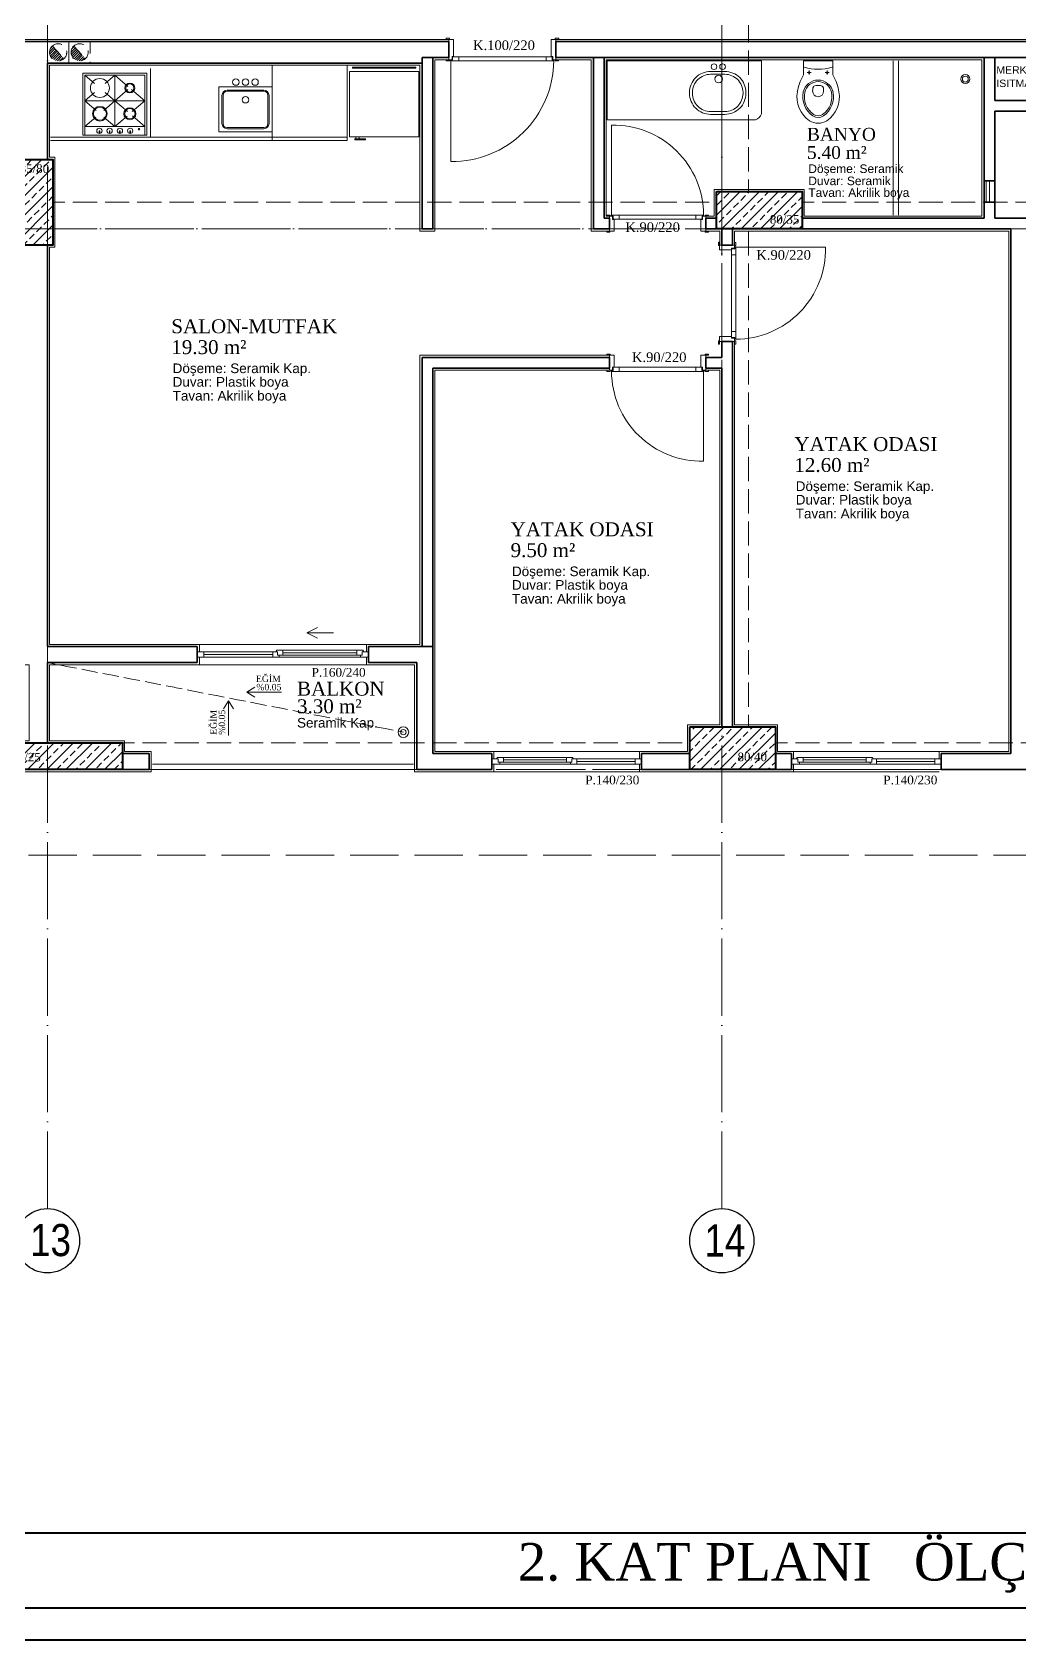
# Model space of a CAD drawing. Header units: millimetres. Extents: x 11587 to 81192, y -36083 to -25300.
# Drawn here: x 45887 to 46809, y -36083 to -34581 of the extents above; entities that cross this region are included whole.
import ezdxf

# ---------------------------------------------------------------- set-up
doc = ezdxf.new("R2010")
doc.units = ezdxf.units.MM
doc.linetypes.add('AKS', pattern=[30, 24, -3, 0, -3])
doc.linetypes.add('IZDUSUM1', pattern=[20, 7.5, -5, 7.5, 0])
for name, color, linetype, lineweight in [('rtm-aks balon', 20, 'Continuous', 25), ('rtm-aks balon yazı', 7, 'Continuous', 20), ('rtm-aks yeni', 7, 'AKS', 20), ('rtm-antet yazı-03', 233, 'Continuous', 30), ('rtm-antet-02', 140, 'Continuous', 40), ('rtm-cam', 141, 'Continuous', 9), ('rtm-duv tugla', 22, 'Continuous', 35), ('rtm-izdusum-üst ince', 8, 'IZDUSUM1', 5), ('rtm-kapı-ahsap', 35, 'Continuous', 13), ('rtm-mhl-yazı-adı', 150, 'Continuous', 30), ('rtm-mhl-yazı-m2', 7, 'Continuous', 20), ('rtm-mhl-yazı-malzeme', 253, 'Continuous', 13), ('rtm-pen-ahsap', 35, 'Continuous', 13), ('rtm-plan katmanı-05', 205, 'Continuous', 20), ('rtm-plan katmanı-07', 135, 'Continuous', 9), ('rtm-sembol ok', 7, 'Continuous', 20), ('rtm-sıva', 252, 'Continuous', 15), ('rtm-tarama-betonarme', 51, 'Continuous', 15), ('rtm-tas_betonarme', 50, 'Continuous', 40), ('rtm-tefris vitrifiye', 9, 'Continuous', 9)]:
    doc.layers.add(name, color=color, linetype=linetype, lineweight=lineweight)
doc.styles.add('A', font='times.ttf', dxfattribs={"height": 20})
doc.styles.add('AKSYAZI', font='ARIALN.TTF')
doc.styles.add('ARIAL', font='times.ttf')
doc.styles.get("Standard").update_dxf_attribs({"font": 'arial.ttf'})
doc.styles.add('VAZ-OLCU', font='times.ttf', dxfattribs={"height": 60})
pattern_1 = [(45, (19145.655, 20162.28), (-8.980256, 8.980256), []), (45, (19154.636, 20162.28), (-8.980256, 8.980256), [6.35, -3.175])]

# ---------------------------------------------------------------- blocks, each defined once
blk = doc.blocks.new('ABLOKKİRİŞ2')
at = {"layer": 'rtm-izdusum-üst ince', "ltscale": 1.5}
for points in [[(27385.5, -54892.4), (27385.5, -54482.4)], [(27410.5, -54892.4), (27410.5, -54482.4)], [(26755.5, -54862.4), (26755.5, -54512.4)], [(26760.5, -54902.4), (27380.5, -54902.4)], [(27460.5, -54902.4), (27865.5, -54902.4)], [(26760.5, -54927.4), (27380.5, -54927.4)], [(27385.5, -55392.4), (27385.5, -54927.4)], [(27410.5, -55392.4), (27410.5, -54927.4)], [(27460.5, -54927.4), (27865.5, -54927.4)], [(26755.5, -55407.4), (26755.5, -54942.4)], [(26825.5, -55407.4), (27355.5, -55407.4)], [(27435.5, -55407.4), (27895.5, -55407.4)], [(26825.5, -55432.4), (27355.5, -55432.4)], [(27435.5, -55432.4), (27895.5, -55432.4)]]:
    blk.add_lwpolyline(points, dxfattribs=at)
blk = doc.blocks.new('rty')
at = {"layer": 'rtm-kapı-ahsap'}
for p, q in [((-58244.9, -62700.3), (-58243.8, -62700.3)), ((-58244.9, -62703.4), (-58244.9, -62700.3)), ((-58243.8, -62703.4), (-58244.9, -62703.4)), ((-58243.8, -62700.3), (-58243.8, -62703.4)), ((-58243.8, -62707.4), (-58243.8, -62702.9)), ((-58229.8, -62702.9), (-58243.8, -62702.9)), ((-58232.8, -62705.9), (-58232.8, -62707.4)), ((-58229.8, -62705.9), (-58232.8, -62705.9)), ((-58229.8, -62700.4), (-58229.8, -62703.4)), ((-58228.8, -62700.4), (-58229.8, -62700.4)), ((-58229.8, -62702.9), (-58229.8, -62705.9)), ((-58229.8, -62703.4), (-58228.8, -62703.4)), ((-58229.8, -62704.9), (-58228.8, -62704.9)), ((-58229.7, -62706.4), (-58229.7, -62704.9)), ((-58228.8, -62703.4), (-58228.8, -62700.4)), ((-58228.8, -62790.9), (-58228.8, -62704.9)), ((-58144.8, -62704.9), (-58228.8, -62704.9)), ((-58232.8, -62707.4), (-58243.8, -62707.4)), ((-58232.6, -62706.4), (-58232.6, -62789.4)), ((-58232.6, -62706.4), (-58229.7, -62706.4)), ((-58228.8, -62712), (-58232.6, -62712)), ((-58243.8, -62792.3), (-58244.9, -62792.3)), ((-58244.9, -62792.3), (-58244.9, -62795.4)), ((-58244.9, -62795.4), (-58243.8, -62795.4)), ((-58243.8, -62788.4), (-58243.8, -62792.9)), ((-58232.8, -62788.4), (-58243.8, -62788.4)), ((-58243.8, -62795.4), (-58243.8, -62792.3)), ((-58229.8, -62792.9), (-58243.8, -62792.9)), ((-58232.8, -62789.9), (-58232.8, -62788.4)), ((-58229.8, -62789.9), (-58232.8, -62789.9)), ((-58228.8, -62783.7), (-58232.6, -62783.7)), ((-58232.6, -62789.4), (-58229.7, -62789.4)), ((-58229.8, -62792.9), (-58229.8, -62789.9)), ((-58229.8, -62790.9), (-58228.8, -62790.9)), ((-58229.8, -62795.4), (-58229.8, -62792.3)), ((-58229.8, -62792.3), (-58228.8, -62792.3)), ((-58228.8, -62795.4), (-58229.8, -62795.4)), ((-58229.7, -62789.4), (-58229.7, -62790.9)), ((-58228.8, -62792.3), (-58228.8, -62795.4))]:
    blk.add_line(p, q, dxfattribs=at)
at = {"layer": 'rtm-kapı-ahsap', "const_width": 0.392}
blk.add_lwpolyline([(-58229.2, -62703.9, 1), (-58229.2, -62704.5, 1)], format="xyb", close=True, dxfattribs=at)
at = {"layer": 'rtm-kapı-ahsap'}
blk.add_arc((-58229.1, -62706.6), 84.3, 270.2011, 1.1472, dxfattribs=at)
blk = doc.blocks.new('K-100')
at = {"layer": 'rtm-kapı-ahsap'}
for p, q in [((-34308.1, -13702.2), (-34307, -13702.2)), ((-34308.1, -13705.4), (-34308.1, -13702.2)), ((-34307, -13705.4), (-34308.1, -13705.4)), ((-34307, -13702.2), (-34307, -13705.4)), ((-34307, -13709.3), (-34307, -13704.8)), ((-34288, -13704.8), (-34307, -13704.8)), ((-34291, -13709.3), (-34307, -13709.3)), ((-34288, -13707.8), (-34291, -13707.8)), ((-34291, -13707.8), (-34291, -13709.3)), ((-34290.8, -13801.3), (-34290.8, -13708.3)), ((-34290.8, -13708.3), (-34287.9, -13708.3)), ((-34288, -13702.3), (-34288, -13705.4)), ((-34287, -13702.3), (-34288, -13702.3)), ((-34288, -13704.8), (-34288, -13707.8)), ((-34288, -13705.4), (-34287, -13705.4)), ((-34288, -13706.8), (-34287, -13706.8)), ((-34287.9, -13708.3), (-34287.9, -13706.8)), ((-34287, -13705.4), (-34287, -13702.3)), ((-34287, -13706.8), (-34287, -13802.8)), ((-34287, -13713.9), (-34290.8, -13713.9)), ((-34287, -13795.6), (-34290.8, -13795.6)), ((-34307, -13804.2), (-34308.1, -13804.2)), ((-34308.1, -13804.2), (-34308.1, -13807.3)), ((-34308.1, -13807.3), (-34307, -13807.3)), ((-34307, -13800.3), (-34307, -13804.8)), ((-34291, -13800.3), (-34307, -13800.3)), ((-34307, -13807.3), (-34307, -13804.2)), ((-34288, -13804.8), (-34307, -13804.8)), ((-34291, -13801.8), (-34291, -13800.3)), ((-34288, -13801.8), (-34291, -13801.8)), ((-34290.8, -13801.3), (-34287.9, -13801.3)), ((-34288, -13804.8), (-34288, -13801.8)), ((-34288, -13802.8), (-34287, -13802.8)), ((-34288, -13807.3), (-34288, -13804.2)), ((-34288, -13804.2), (-34287, -13804.2)), ((-34287, -13807.3), (-34288, -13807.3)), ((-34287.9, -13801.3), (-34287.9, -13802.8)), ((-34193, -13802.8), (-34287, -13802.8)), ((-34287, -13804.2), (-34287, -13807.3))]:
    blk.add_line(p, q, dxfattribs=at)
at = {"layer": 'rtm-kapı-ahsap', "const_width": 0.392}
blk.add_lwpolyline([(-34287.4, -13803.7, -1), (-34287.4, -13803.1, -1)], format="xyb", close=True, dxfattribs=at)
at = {"layer": 'rtm-kapı-ahsap'}
blk.add_arc((-34287.9, -13801.7), 94.9, 359.3332, 89.4605, dxfattribs=at)

msp = doc.modelspace()

# ---------------------------------------------------------------- hatches: boundary and pattern name
at = {"layer": 'rtm-izdusum-üst ince', "ltscale": 1.5}
h = msp.add_hatch(dxfattribs=at)
h.set_pattern_fill('ANSI31', color=256, scale=0.5, angle=180, style=0)
h.set_pattern_definition([(225, (46675.5832, -34440.134), (1.122532, -1.122532), [])])
edge = h.paths.add_edge_path()
edge.add_arc((45911.19, -34600.13), 8, 132.76259, 312.76259)
edge.add_line((45916.62, -34606.01), (45905.76, -34594.26))
h = msp.add_hatch(dxfattribs=at)
h.set_pattern_fill('ANSI31', color=256, scale=0.5, angle=180, style=0)
h.set_pattern_definition([(225, (46655.5832, -34440.134), (1.122532, -1.122532), [])])
edge = h.paths.add_edge_path()
edge.add_arc((45931.19, -34600.13), 8, 132.76259, 312.76259)
edge.add_line((45936.62, -34606.01), (45925.76, -34594.26))
at = {"layer": 'rtm-tarama-betonarme'}
h = msp.add_hatch(dxfattribs=at)
h.set_pattern_fill('ANSI33', color=256, scale=2, style=0)
h.set_pattern_definition(pattern_1)
h.paths.add_polyline_path([(45871.19, -34780.13), (45871.19, -34700.13), (45906.19, -34700.13), (45906.19, -34780.13)])
h = msp.add_hatch(dxfattribs=at)
h.set_pattern_fill('ANSI33', color=256, scale=2, style=0)
h.set_pattern_definition(pattern_1)
h.paths.add_polyline_path([(46526.19, -34730.13), (46606.19, -34730.13), (46606.19, -34765.13), (46526.19, -34765.13)])
h = msp.add_hatch(dxfattribs=at)
h.set_pattern_fill('ANSI33', color=256, scale=2, style=0)
h.set_pattern_definition(pattern_1)
h.paths.add_polyline_path([(46501.19, -35270.13), (46501.19, -35230.13), (46581.19, -35230.13), (46581.19, -35270.13)])
h = msp.add_hatch(dxfattribs=at)
h.set_pattern_fill('ANSI33', color=256, scale=2, style=0)
h.set_pattern_definition(pattern_1)
h.paths.add_polyline_path([(45821.19, -35245.13), (45971.19, -35245.13), (45971.19, -35270.13), (45821.19, -35270.13)])

# ---------------------------------------------------------------- linework, layer by layer
at = {"layer": 'rtm-aks balon'}
for centre in [(45901.19, -35710.13), (46531.19, -35710.13)]:
    msp.add_circle(centre, 30, dxfattribs=at)
at = {"layer": 'rtm-aks yeni', "ltscale": 3}
for p, q in [((45901.19, -35680.13), (45901.19, -33480.13)), ((46531.19, -35680.13), (46531.19, -33480.13)), ((42626.19, -34765.13), (50991.19, -34765.13)), ((42626.19, -35270.13), (50991.19, -35270.13))]:
    msp.add_line(p, q, dxfattribs=at)
at = {"layer": 'rtm-antet-02'}
for points in [[(42481.61, -31582.89), (42481.61, -36082.89), (51136.61, -36082.89), (51136.61, -31582.89), (42481.61, -31582.89)], [(42511.61, -35982.89), (51106.61, -35982.89)]]:
    msp.add_lwpolyline(points, dxfattribs=at)
msp.add_lwpolyline([(42511.61, -31612.89), (42511.61, -36052.89), (51106.61, -36052.89), (51106.61, -31612.89)], close=True, dxfattribs=at)
at = {"layer": 'rtm-cam'}
for p, q in [((46111.69, -35162.63), (46047.19, -35162.63)), ((46190.19, -35160.88), (46121.19, -35160.88)), ((46327.19, -35260.88), (46386.19, -35260.88)), ((46395.69, -35262.63), (46450.19, -35262.63)), ((46607.19, -35260.88), (46666.19, -35260.88)), ((46675.69, -35262.63), (46730.19, -35262.63))]:
    msp.add_line(p, q, dxfattribs=at)
at = {"layer": 'rtm-duv tugla'}
for points in [[(46276.19, -34590.13), (45511.19, -34590.13)], [(46276.19, -34605.13), (46276.19, -34590.13)], [(47241.19, -34590.13), (46376.19, -34590.13)], [(46376.19, -34605.13), (46376.19, -34590.13)], [(45901.19, -34700.13), (45901.19, -34610.13)], [(46251.19, -34610.13), (45901.19, -34610.13)], [(46251.19, -34605.13), (46276.19, -34605.13)], [(46251.19, -34605.13), (46251.19, -34765.13), (46261.19, -34765.13), (46261.19, -34605.13)], [(47241.19, -34605.13), (46376.19, -34605.13)], [(46411.19, -34765.13), (46411.19, -34605.13)], [(46421.19, -34755.13), (46421.19, -34605.13)], [(46776.19, -34605.13), (46776.19, -34755.13)], [(46786.19, -34605.13), (46786.19, -34645.13)], [(46786.19, -34645.13), (46831.19, -34645.13)], [(46786.19, -34655.13), (46831.19, -34655.13)], [(46786.19, -34655.13), (46786.19, -34755.13)], [(46776.19, -34720.13), (46786.19, -34720.13)], [(46776.19, -34740.13), (46786.19, -34740.13)], [(46426.19, -34755.13), (46421.19, -34755.13)], [(46426.19, -34755.13), (46426.19, -34765.13)], [(46526.19, -34755.13), (46516.19, -34755.13)], [(46516.19, -34755.13), (46516.19, -34765.13)], [(46776.19, -34755.13), (46606.19, -34755.13)], [(46831.19, -34755.13), (46786.19, -34755.13)], [(46426.19, -34765.13), (46411.19, -34765.13)], [(46526.19, -34765.13), (46516.19, -34765.13)], [(46531.19, -34765.13), (46531.19, -34780.13)], [(46541.19, -34765.13), (46541.19, -34780.13)], [(46801.19, -34765.13), (46606.19, -34765.13)], [(46801.19, -34765.13), (46801.19, -35255.13)], [(45901.19, -35155.13), (45901.19, -34780.13)], [(46531.19, -34780.13), (46541.19, -34780.13)], [(46531.19, -34870.13), (46531.19, -34885.13)], [(46531.19, -34870.13), (46541.19, -34870.13)], [(46541.19, -34870.13), (46541.19, -35230.13)], [(46426.19, -34885.13), (46251.19, -34885.13)], [(46251.19, -35155.13), (46251.19, -34885.13)], [(46426.19, -34895.13), (46261.19, -34895.13)], [(46261.19, -35155.13), (46261.19, -34895.13)], [(46426.19, -34885.13), (46426.19, -34895.13)], [(46531.19, -34885.13), (46516.19, -34885.13)], [(46516.19, -34885.13), (46516.19, -34895.13)], [(46531.19, -34895.13), (46516.19, -34895.13)], [(46531.19, -34895.13), (46531.19, -35230.13)], [(45901.19, -35155.13), (46041.19, -35155.13)], [(46041.19, -35170.13), (46041.19, -35155.13)], [(46201.19, -35155.13), (46261.19, -35155.13)], [(46201.19, -35170.13), (46201.19, -35155.13)], [(46261.19, -35155.13), (46261.19, -35255.13)], [(45901.19, -35245.13), (45901.19, -35170.13)], [(45901.19, -35170.13), (46041.19, -35170.13)], [(46201.19, -35170.13), (46246.19, -35170.13)], [(46246.19, -35170.13), (46246.19, -35270.13)], [(45971.19, -35255.13), (45996.19, -35255.13)], [(45996.19, -35270.13), (45996.19, -35255.13)], [(46261.19, -35255.13), (46316.19, -35255.13)], [(46316.19, -35255.13), (46316.19, -35270.13)], [(46456.19, -35255.13), (46456.19, -35270.13)], [(46456.19, -35255.13), (46501.19, -35255.13)], [(46581.19, -35255.13), (46596.19, -35255.13)], [(46596.19, -35255.13), (46596.19, -35270.13)], [(46736.19, -35255.13), (46801.19, -35255.13)], [(46736.19, -35255.13), (46736.19, -35270.13)], [(45971.19, -35270.13), (45996.19, -35270.13)], [(46246.19, -35270.13), (46316.19, -35270.13)], [(46456.19, -35270.13), (46501.19, -35270.13)], [(46581.19, -35270.13), (46596.19, -35270.13)], [(46736.19, -35270.13), (46881.19, -35270.13)]]:
    msp.add_lwpolyline(points, dxfattribs=at)
at = {"layer": 'rtm-izdusum-üst ince', "ltscale": 3}
msp.add_lwpolyline([(44416.19, -34180.13), (44496.19, -34180.13), (44496.19, -32860.13), (44126.19, -32860.13), (44126.19, -32200.13), (43216.19, -32200.13), (43216.19, -32860.13), (42846.19, -32860.13), (42846.19, -34685.13), (42961.19, -34685.13), (42961.19, -35350.13), (50656.19, -35350.13), (50656.19, -34685.13), (50771.19, -34685.13), (50771.19, -32860.13), (50401.19, -32860.13), (50401.19, -32200.13), (49491.19, -32200.13), (49491.19, -32860.13), (49121.19, -32860.13), (49121.19, -34180.13), (49201.19, -34180.13)], dxfattribs=at)
at = {"layer": 'rtm-izdusum-üst ince', "ltscale": 1.5}
for points in [[(45901.19, -34610.13), (45901.19, -34590.13), (45921.19, -34590.13), (45921.19, -34610.13), (45901.19, -34610.13)], [(45905.76, -34594.26), (45916.62, -34606.01)], [(45921.19, -34610.13), (45921.19, -34590.13), (45941.19, -34590.13), (45941.19, -34610.13), (45921.19, -34610.13)], [(45925.76, -34594.26), (45936.62, -34606.01)]]:
    msp.add_lwpolyline(points, dxfattribs=at)
at = {"layer": 'rtm-izdusum-üst ince'}
msp.add_lwpolyline([(45901.19, -35170.13), (46233.69, -35235.13)], dxfattribs=at)
at = {"layer": 'rtm-izdusum-üst ince', "ltscale": 1.5}
for centre in [(45911.19, -34600.13), (45931.19, -34600.13)]:
    msp.add_circle(centre, 8, dxfattribs=at)
at = {"layer": 'rtm-kapı-ahsap'}
for points in [[(46778.19, -34720.13), (46778.19, -34740.13)], [(46781.19, -34720.13), (46781.19, -34740.13)]]:
    msp.add_lwpolyline(points, dxfattribs=at)
at = {"layer": 'rtm-pen-ahsap'}
for p, q in [((46041.19, -35160.13), (46047.19, -35160.13)), ((46110.19, -35165.13), (46041.19, -35165.13)), ((46052.19, -35160.13), (46046.56, -35160.13)), ((46047.19, -35165.13), (46047.19, -35160.13)), ((46052.19, -35160.13), (46111.69, -35160.13)), ((46110.19, -35165.13), (46117.69, -35165.13)), ((46116.19, -35160.13), (46111.69, -35160.13)), ((46111.69, -35165.13), (46111.69, -35160.13)), ((46115.56, -35158.63), (46121.19, -35158.63)), ((46116.19, -35163.13), (46116.19, -35160.13)), ((46116.19, -35163.13), (46121.19, -35163.13)), ((46117.69, -35163.13), (46117.69, -35165.13)), ((46121.19, -35158.63), (46190.19, -35158.63)), ((46121.19, -35163.13), (46121.19, -35158.63)), ((46121.19, -35163.13), (46190.19, -35163.13)), ((46195.83, -35158.63), (46190.19, -35158.63)), ((46190.19, -35163.13), (46190.19, -35158.63)), ((46195.19, -35163.13), (46190.19, -35163.13)), ((46193.69, -35165.13), (46193.69, -35163.13)), ((46193.69, -35165.13), (46201.19, -35165.13)), ((46201.19, -35160.13), (46195.19, -35160.13)), ((46195.19, -35163.13), (46195.19, -35160.13)), ((46316.19, -35260.13), (46322.19, -35260.13)), ((46323.69, -35265.13), (46316.19, -35265.13)), ((46321.56, -35258.63), (46327.19, -35258.63)), ((46322.19, -35263.13), (46322.19, -35260.13)), ((46322.19, -35263.13), (46327.19, -35263.13)), ((46323.69, -35265.13), (46323.69, -35263.13)), ((46386.19, -35258.63), (46327.19, -35258.63)), ((46327.19, -35263.13), (46327.19, -35258.63)), ((46386.19, -35263.13), (46327.19, -35263.13)), ((46391.83, -35258.63), (46386.19, -35258.63)), ((46386.19, -35263.13), (46386.19, -35258.63)), ((46391.19, -35263.13), (46386.19, -35263.13)), ((46389.69, -35263.13), (46389.69, -35265.13)), ((46397.19, -35265.13), (46389.69, -35265.13)), ((46391.19, -35260.13), (46395.69, -35260.13)), ((46391.19, -35263.13), (46391.19, -35260.13)), ((46445.19, -35260.13), (46395.69, -35260.13)), ((46395.69, -35265.13), (46395.69, -35260.13)), ((46397.19, -35265.13), (46456.19, -35265.13)), ((46445.19, -35260.13), (46450.83, -35260.13)), ((46450.19, -35265.13), (46450.19, -35260.13)), ((46456.19, -35260.13), (46450.19, -35260.13)), ((46596.19, -35260.13), (46602.19, -35260.13)), ((46603.69, -35265.13), (46596.19, -35265.13)), ((46601.56, -35258.63), (46607.19, -35258.63)), ((46602.19, -35263.13), (46602.19, -35260.13)), ((46602.19, -35263.13), (46607.19, -35263.13)), ((46603.69, -35265.13), (46603.69, -35263.13)), ((46666.19, -35258.63), (46607.19, -35258.63)), ((46607.19, -35263.13), (46607.19, -35258.63)), ((46666.19, -35263.13), (46607.19, -35263.13)), ((46671.83, -35258.63), (46666.19, -35258.63)), ((46666.19, -35263.13), (46666.19, -35258.63)), ((46671.19, -35263.13), (46666.19, -35263.13)), ((46669.69, -35263.13), (46669.69, -35265.13)), ((46677.19, -35265.13), (46669.69, -35265.13)), ((46671.19, -35260.13), (46675.69, -35260.13)), ((46671.19, -35263.13), (46671.19, -35260.13)), ((46725.19, -35260.13), (46675.69, -35260.13)), ((46675.69, -35265.13), (46675.69, -35260.13)), ((46677.19, -35265.13), (46736.19, -35265.13)), ((46725.19, -35260.13), (46730.83, -35260.13)), ((46730.19, -35265.13), (46730.19, -35260.13)), ((46736.19, -35260.13), (46730.19, -35260.13))]:
    msp.add_line(p, q, dxfattribs=at)
for points in [[(46115.56, -35158.63), (46114.69, -35160.13)], [(46195.83, -35158.63), (46196.69, -35160.13)], [(46321.56, -35258.63), (46320.69, -35260.13)], [(46391.83, -35258.63), (46392.69, -35260.13)], [(46601.56, -35258.63), (46600.69, -35260.13)], [(46671.83, -35258.63), (46672.69, -35260.13)]]:
    msp.add_lwpolyline(points, dxfattribs=at)
at = {"layer": 'rtm-plan katmanı-05', "ltscale": 0.6}
for points in [[(46043.19, -35153.13), (46199.19, -35153.13)], [(46043.19, -35172.13), (46199.19, -35172.13)], [(46454.19, -35253.13), (46318.19, -35253.13)], [(46734.19, -35253.13), (46598.19, -35253.13)], [(46454.19, -35272.13), (46318.19, -35272.13)], [(46734.19, -35272.13), (46598.19, -35272.13)]]:
    msp.add_lwpolyline(points, dxfattribs=at)
at = {"layer": 'rtm-plan katmanı-05'}
for points in [[(45999.19, -35265.13), (46243.19, -35265.13)], [(45999.19, -35270.13), (46243.19, -35270.13)]]:
    msp.add_lwpolyline(points, dxfattribs=at)
for radius in [5, 2.5]:
    msp.add_circle((46233.69, -35235.13), radius, dxfattribs=at)
at = {"layer": 'rtm-plan katmanı-07'}
for points in [[(46117.69, -35165.13), (46193.69, -35165.13)], [(46389.69, -35265.13), (46323.69, -35265.13)], [(46669.69, -35265.13), (46603.69, -35265.13)]]:
    msp.add_lwpolyline(points, dxfattribs=at)
at = {"layer": 'rtm-sembol ok'}
for points in [[(46143.44, -35142.45), (46153.44, -35137.45)], [(46168.44, -35142.45), (46143.44, -35142.45)], [(46143.44, -35142.45), (46153.44, -35147.45)], [(46087.39, -35197.92), (46094.79, -35193.25)], [(46070.28, -35205.87), (46065.61, -35213.27)], [(46070.28, -35238.2), (46070.28, -35205.87)], [(46070.28, -35205.87), (46074.95, -35213.27)], [(46119.71, -35197.92), (46087.39, -35197.92)], [(46087.39, -35197.92), (46094.79, -35202.59)]]:
    msp.add_lwpolyline(points, dxfattribs=at)
at = {"layer": 'rtm-sıva'}
for points in [[(46276.19, -34588.13), (45511.19, -34588.13)], [(47241.19, -34588.13), (46376.19, -34588.13)], [(46043.19, -35160.13), (46043.19, -35153.13), (45903.19, -35153.13), (45903.19, -34782.13), (45908.19, -34782.13), (45908.19, -34698.13), (45903.19, -34698.13), (45903.19, -34612.13), (46249.19, -34612.13), (46249.19, -34767.13), (46263.19, -34767.13), (46263.19, -34607.13), (46276.19, -34607.13)], [(46376.19, -34607.13), (46409.19, -34607.13), (46409.19, -34767.13), (46426.19, -34767.13)], [(46426.19, -34753.13), (46423.19, -34753.13), (46423.19, -34607.13), (46774.19, -34607.13), (46774.19, -34753.13), (46608.19, -34753.13), (46608.19, -34728.13), (46524.19, -34728.13), (46524.19, -34753.13), (46516.19, -34753.13)], [(46516.19, -34767.13), (46529.19, -34767.13), (46529.19, -34780.13)], [(46543.19, -34780.13), (46543.19, -34767.13), (46799.19, -34767.13), (46799.19, -35253.13), (46734.19, -35253.13), (46734.19, -35260.13)], [(46531.19, -34870.13), (46531.19, -34885.13), (46516.19, -34885.13)], [(46598.19, -35260.13), (46598.19, -35253.13), (46583.19, -35253.13), (46583.19, -35228.13), (46543.19, -35228.13), (46543.19, -34870.13)], [(46426.19, -34883.13), (46249.19, -34883.13), (46249.19, -35153.13), (46199.19, -35153.13), (46199.19, -35160.13)], [(46318.19, -35260.13), (46318.19, -35253.13), (46263.19, -35253.13), (46263.19, -34897.13), (46426.19, -34897.13)], [(46516.19, -34897.13), (46529.19, -34897.13), (46529.19, -35228.13), (46499.19, -35228.13), (46499.19, -35253.13), (46454.19, -35253.13), (46454.19, -35260.13)], [(45744.19, -35165.13), (45744.19, -35172.13), (45884.19, -35172.13), (45884.19, -35243.13), (45819.19, -35243.13), (45819.19, -35253.13), (45794.19, -35253.13), (45794.19, -35272.13), (45998.19, -35272.13), (45998.19, -35253.13), (45973.19, -35253.13), (45973.19, -35243.13), (45903.19, -35243.13), (45903.19, -35172.13), (46043.19, -35172.13), (46043.19, -35165.13)], [(46199.19, -35165.13), (46199.19, -35172.13), (46244.19, -35172.13), (46244.19, -35272.13), (46318.19, -35272.13), (46318.19, -35265.13)], [(46454.19, -35265.13), (46454.19, -35272.13), (46598.19, -35272.13), (46598.19, -35265.13)]]:
    msp.add_lwpolyline(points, dxfattribs=at)
at = {"layer": 'rtm-tas_betonarme'}
for points in [[(45871.19, -34700.13), (45906.19, -34700.13), (45906.19, -34780.13), (45871.19, -34780.13)], [(46526.19, -34730.13), (46606.19, -34730.13), (46606.19, -34765.13), (46526.19, -34765.13)], [(46501.19, -35230.13), (46581.19, -35230.13), (46581.19, -35270.13), (46501.19, -35270.13)], [(45821.19, -35245.13), (45971.19, -35245.13), (45971.19, -35270.13), (45821.19, -35270.13)]]:
    msp.add_lwpolyline(points, close=True, dxfattribs=at)
at = {"layer": 'rtm-tefris vitrifiye'}
for p, q in [((46607.45, -34608.13), (46634.93, -34608.13)), ((46607.45, -34620.72), (46607.45, -34608.13)), ((46634.93, -34620.72), (46634.93, -34608.13)), ((45994.17, -34619.48), (45934.17, -34619.48)), ((45945.13, -34629.16), (45936.17, -34621.48)), ((45992.17, -34621.48), (45936.17, -34621.48)), ((45936.17, -34621.48), (45936.17, -34669.48)), ((45964.17, -34621.48), (45955.2, -34629.16)), ((45976.36, -34631.93), (45964.17, -34621.48)), ((45964.17, -34621.48), (45964.17, -34669.48)), ((45992.17, -34621.48), (45992.17, -34677.48)), ((45994.17, -34619.48), (45994.17, -34677.48)), ((46183.29, -34617.99), (46183.29, -34678.99)), ((46248.29, -34617.99), (46183.29, -34617.99)), ((46186.29, -34613.99), (46245.29, -34613.99)), ((46186.29, -34614.99), (46186.29, -34613.99)), ((46245.29, -34614.99), (46186.29, -34614.99)), ((46245.29, -34613.99), (46245.29, -34614.99)), ((46248.29, -34678.99), (46248.29, -34617.99)), ((46610.82, -34619.13), (46614.74, -34619.13)), ((46612.67, -34617.26), (46612.67, -34620.97)), ((46631.56, -34619.13), (46627.64, -34619.13)), ((46629.72, -34617.26), (46629.72, -34620.97)), ((45936.17, -34645.48), (45945.13, -34637.79)), ((45955.2, -34637.79), (45964.17, -34645.48)), ((45964.17, -34645.48), (45976.4, -34634.99)), ((45979.75, -34634.84), (45992.17, -34645.48)), ((46061.19, -34674.48), (46061.19, -34632.48)), ((46111.19, -34632.48), (46061.19, -34632.48)), ((46064.19, -34666.48), (46064.19, -34640.48)), ((46065.19, -34666.48), (46065.19, -34640.48)), ((46103.19, -34635.48), (46069.19, -34635.48)), ((46103.19, -34636.48), (46069.19, -34636.48)), ((46107.19, -34666.48), (46107.19, -34640.48)), ((46108.19, -34666.48), (46108.19, -34640.48)), ((46111.19, -34674.48), (46111.19, -34632.48)), ((46623.36, -34631.23), (46619.03, -34631.23)), ((45936.17, -34645.48), (45946.79, -34654.58)), ((45992.17, -34645.48), (45936.17, -34645.48)), ((45964.17, -34645.48), (45953.71, -34654.44)), ((45964.17, -34645.48), (45975.87, -34655.51)), ((45992.17, -34645.48), (45980.48, -34655.49)), ((45946.39, -34660.71), (45936.17, -34669.48)), ((45936.17, -34669.48), (45936.17, -34677.48)), ((45992.17, -34669.48), (45936.17, -34669.48)), ((45953.88, -34660.66), (45964.17, -34669.48)), ((45975.54, -34659.73), (45964.17, -34669.48)), ((45980.64, -34659.6), (45992.17, -34669.48)), ((46069.19, -34670.48), (46103.19, -34670.48)), ((46181.19, -34682.48), (45904.19, -34682.48)), ((45994.17, -34677.48), (45934.17, -34677.48)), ((45949.45, -34673.5), (45949.99, -34673.5)), ((45949.45, -34675.96), (45949.45, -34673.5)), ((45949.99, -34673.5), (45949.99, -34675.96)), ((45959.03, -34673.5), (45959.57, -34673.5)), ((45959.03, -34675.96), (45959.03, -34673.5)), ((45959.57, -34673.5), (45959.57, -34675.96)), ((45968.62, -34673.5), (45969.16, -34673.5)), ((45968.62, -34675.96), (45968.62, -34673.5)), ((45969.16, -34673.5), (45969.16, -34675.96)), ((45978.21, -34673.5), (45978.74, -34673.5)), ((45978.21, -34675.96), (45978.21, -34673.5)), ((45978.74, -34673.5), (45978.74, -34675.96)), ((46061.19, -34674.48), (46111.19, -34674.48)), ((46069.19, -34671.48), (46103.19, -34671.48)), ((46188.29, -34681.99), (46188.29, -34680.99)), ((46188.29, -34680.99), (46198.29, -34680.99)), ((46198.29, -34681.99), (46188.29, -34681.99)), ((46189.29, -34678.99), (46189.29, -34680.99)), ((46192.29, -34678.99), (46192.29, -34680.99)), ((46198.29, -34680.99), (46198.29, -34681.99))]:
    msp.add_line(p, q, dxfattribs=at)
for points in [[(46424.19, -34663.13), (46562.61, -34663.13, 0.2032744), (46568.19, -34657.55), (46568.19, -34608.13), (46424.19, -34608.13), (46424.19, -34663.13)], [(46553.66, -34638.5), (46553.66, -34637.61, 0.4142136), (46534.06, -34618.01), (46520.67, -34618.01, 0.4142136), (46501.06, -34637.61), (46501.06, -34638.5, 0.4142136), (46520.67, -34658.1), (46534.06, -34658.1, 0.4142136)], [(46550.99, -34638.5), (46550.99, -34637.61, 0.4142136), (46534.06, -34620.68), (46520.67, -34620.68, 0.4142136), (46503.74, -34637.61), (46503.74, -34638.5, 0.4142136), (46520.67, -34655.43), (46534.06, -34655.43, 0.4142136)]]:
    msp.add_lwpolyline(points, format="xyb", close=True, dxfattribs=at)
for points in [[(46691.19, -34608.13), (46691.19, -34752.13)], [(46696.19, -34608.13), (46696.19, -34752.13)], [(45934.17, -34619.48), (45934.17, -34677.48)], [(45997.58, -34615.13), (45997.58, -34679.48)], [(46111.19, -34682.48), (46111.19, -34612.13)], [(46181.19, -34682.48), (46181.19, -34612.13)], [(46181.19, -34679.48), (45904.19, -34679.48)], [(46183.29, -34678.99), (46248.29, -34678.99)]]:
    msp.add_lwpolyline(points, dxfattribs=at)
for centre, radius in [((46523.91, -34613.55), 2.67), ((46531.93, -34613.55), 2.67), ((45950.17, -34633.48), 8.84), ((46077.19, -34627.98), 3), ((46086.19, -34627.98), 3), ((46095.19, -34627.98), 3), ((46528.19, -34625.13), 3.56), ((46612.67, -34619.13), 0.825), ((46629.72, -34619.13), 0.825), ((46758.69, -34625.13), 4.25), ((46758.69, -34625.13), 2.75), ((45978.17, -34633.48), 4.63), ((45978.17, -34633.48), 3.84), ((45950.17, -34657.48), 6.84), ((45950.17, -34657.48), 6.05), ((45978.17, -34657.48), 5.63), ((45978.17, -34657.48), 4.84), ((46086.19, -34644.48), 3), ((45949.72, -34673.48), 2.5), ((45959.3, -34673.48), 2.5), ((45968.89, -34673.48), 2.5), ((45978.48, -34673.48), 2.5), ((45986.75, -34671.9), 0.75)]:
    msp.add_circle(centre, radius, dxfattribs=at)
for centre, radius, start, end in [((46645.22, -34643.89), 44, 149.90538, 171.23608), ((46605.25, -34620.72), 2.2, 329.90538, 0), ((46621.26, -34640.36), 14.3, 90.2662, 167.18786), ((46621.19, -34571.94), 44, 252.84729, 287.15268), ((46621.12, -34640.36), 14.3, 12.81214, 89.7338), ((46637.13, -34620.72), 2.2, 180, 210.09462), ((46597.16, -34643.89), 44, 8.76392, 30.09462), ((46069.19, -34640.48), 5, 90, 180), ((46069.19, -34640.48), 4, 90, 180), ((46103.19, -34640.48), 5, 0, 90), ((46103.19, -34640.48), 4, 0, 90), ((46628.89, -34641.52), 27.5, 170.50823, 235.09555), ((46628.89, -34641.52), 22, 168.5694, 234.81148), ((46628.89, -34641.52), 20.57, 168.5694, 234.81148), ((46621.26, -34640.36), 12.87, 90.2662, 167.18786), ((46629, -34636.13), 12.95, 167.82692, 183.31203), ((46621.17, -34636.46), 5.12, 180, 269.73777), ((46619.03, -34633.98), 2.75, 90, 167.82692), ((46621.12, -34640.36), 12.87, 12.81214, 89.7338), ((46621.22, -34636.46), 5.11, 270.26223, 0), ((46623.36, -34633.98), 2.75, 12.17308, 90), ((46613.49, -34641.52), 20.57, 305.18852, 11.4306), ((46613.39, -34636.13), 12.95, 356.68797, 12.17308), ((46613.49, -34641.52), 22, 305.18852, 11.4306), ((46613.49, -34641.52), 27.5, 304.90445, 9.49177), ((46069.19, -34666.48), 5, 180, 270), ((46069.19, -34666.48), 4, 180, 270), ((46103.19, -34666.48), 4, 270, 0), ((46103.19, -34666.48), 5, 270, 0), ((46621.19, -34651.58), 14.85, 237.23949, 302.76051), ((46621.19, -34651.58), 9.35, 237.83247, 302.16749), ((46621.19, -34651.58), 7.92, 237.83247, 302.16749)]:
    msp.add_arc(centre, radius, start, end, dxfattribs=at)

# ---------------------------------------------------------------- block references
at = {"layer": 'rtm-izdusum-üst ince'}
msp.add_blockref('ABLOKKİRİŞ2', (19145.66, 20162.28), dxfattribs=at)
at = {"layer": 'rtm-kapı-ahsap'}
for name, p, rotation in [('K-100', (60080.98, -68895.11), 270), ('rty', (-16276.68, 23476.65), 90.00000000000001), ('rty', (109219.06, -93126.91), 270)]:
    msp.add_blockref(name, p, dxfattribs=dict(at, rotation=rotation))
msp.add_blockref('rty', (104772.97, 27922.74), dxfattribs=at)

# ---------------------------------------------------------------- texts
at = {"layer": 'rtm-aks balon yazı', "char_height": 30, "width": 27.7214, "attachment_point": 7, "style": 'AKSYAZI'}
for s, insert in [('13', (45884.97, -35724.9)), ('14', (46514.97, -35724.9))]:
    msp.add_mtext(s, dxfattribs=dict(at, insert=insert))
at = {"layer": 'rtm-antet yazı-03', "linetype": 'ByBlock', "insert": (46340.66, -35992.47), "char_height": 35, "width": 2134.432, "attachment_point": 1, "style": 'A'}
msp.add_mtext('2. KAT PLANI   ÖLÇEK:1/50', dxfattribs=at)
at = {"layer": 'rtm-mhl-yazı-adı', "style": 'ARIAL'}
for s, height, p in [('BANYO', 12, (46610.72, -34682.69)), ('SALON-MUTFAK', 13, (46016.89, -34862.5)), ('YATAK ODASI', 13, (46598.98, -34972.58)), ('YATAK ODASI', 13, (46333.87, -35052.14)), ('EĞİM', 6, (46095.99, -35188.25)), ('%%%0.05', 6, (46096.34, -35196.01)), ('BALKON', 13, (46134.37, -35201.02))]:
    msp.add_text(s, height=height, dxfattribs=at).set_placement(p)
for s, p in [('EĞİM', (46059.22, -35237.58)), ('%%%0.05', (46067.21, -35237.58))]:
    msp.add_text(s, height=6, rotation=90, dxfattribs=at).set_placement(p)
at = {"layer": 'rtm-mhl-yazı-m2', "style": 'ARIAL'}
for s, height, p in [('5.40 m² ', 12, (46610.72, -34699.72)), ('35/80', 8, (45875.24, -34712.84)), ('80/35', 8, (46576.09, -34760.22)), ('19.30 m² ', 13, (46016.89, -34881.99)), ('12.60 m² ', 13, (46598.98, -34992.07)), ('9.50 m² ', 13, (46333.87, -35071.63)), ('3.30 m² ', 13, (46134.37, -35217.43)), ('PZ03 150/25', 8, (45832.18, -35262.46)), ('80/40', 8, (46545.88, -35262.2))]:
    msp.add_text(s, height=height, dxfattribs=at).set_placement(p)
at = {"layer": 'rtm-mhl-yazı-malzeme', "style": 'VAZ-OLCU'}
for s, height, rotation, p in [('K.100/220', 9, 359.9602, (46298.8, -34597.99)), ('K.90/220', 9, 0.0398, (46441.06, -34767.95)), ('K.90/220', 9, 0.0398, (46563.43, -34793.9)), ('K.90/220', 9, 0.0398, (46447.21, -34889.41)), ('P.160/240', 8.192, 359.9602, (46147.92, -35183.32)), ('P.140/230', 8.192, 359.9602, (46403.59, -35283.85)), ('P.140/230', 8.192, 359.9602, (46682.04, -35283.85))]:
    msp.add_text(s, height=height, rotation=rotation, dxfattribs=at).set_placement(p)
at = {"layer": 'rtm-mhl-yazı-malzeme'}
for s, height, p in [('MERKEZİ', 7, (46787.69, -34620.09)), ('ISITMA ŞAFTI', 7, (46787.69, -34632.62)), ('Döşeme: Seramik', 8, (46612.01, -34712.86)), ('Duvar: Seramik', 8, (46612.01, -34724.22)), ('Tavan: Akrilik boya ', 8, (46612.01, -34735.13)), ('Döşeme: Seramik Kap.', 9, (46018.17, -34899.77)), ('Duvar: Plastik boya ', 9, (46018.17, -34912.43)), ('Tavan: Akrilik boya ', 9, (46018.17, -34925.37)), ('Döşeme: Seramik Kap.', 9, (46600.27, -35009.85)), ('Duvar: Plastik boya ', 9, (46600.27, -35022.51)), ('Tavan: Akrilik boya ', 9, (46600.27, -35035.45)), ('Döşeme: Seramik Kap.', 9, (46335.16, -35089.41)), ('Tavan: Akrilik boya ', 9, (46335.16, -35115.01)), ('Duvar: Plastik boya ', 9, (46335.16, -35102.07)), ('Seramik Kap.', 9, (46134.37, -35230.84))]:
    msp.add_text(s, height=height, dxfattribs=at).set_placement(p)

doc.saveas('drawing.dxf')
